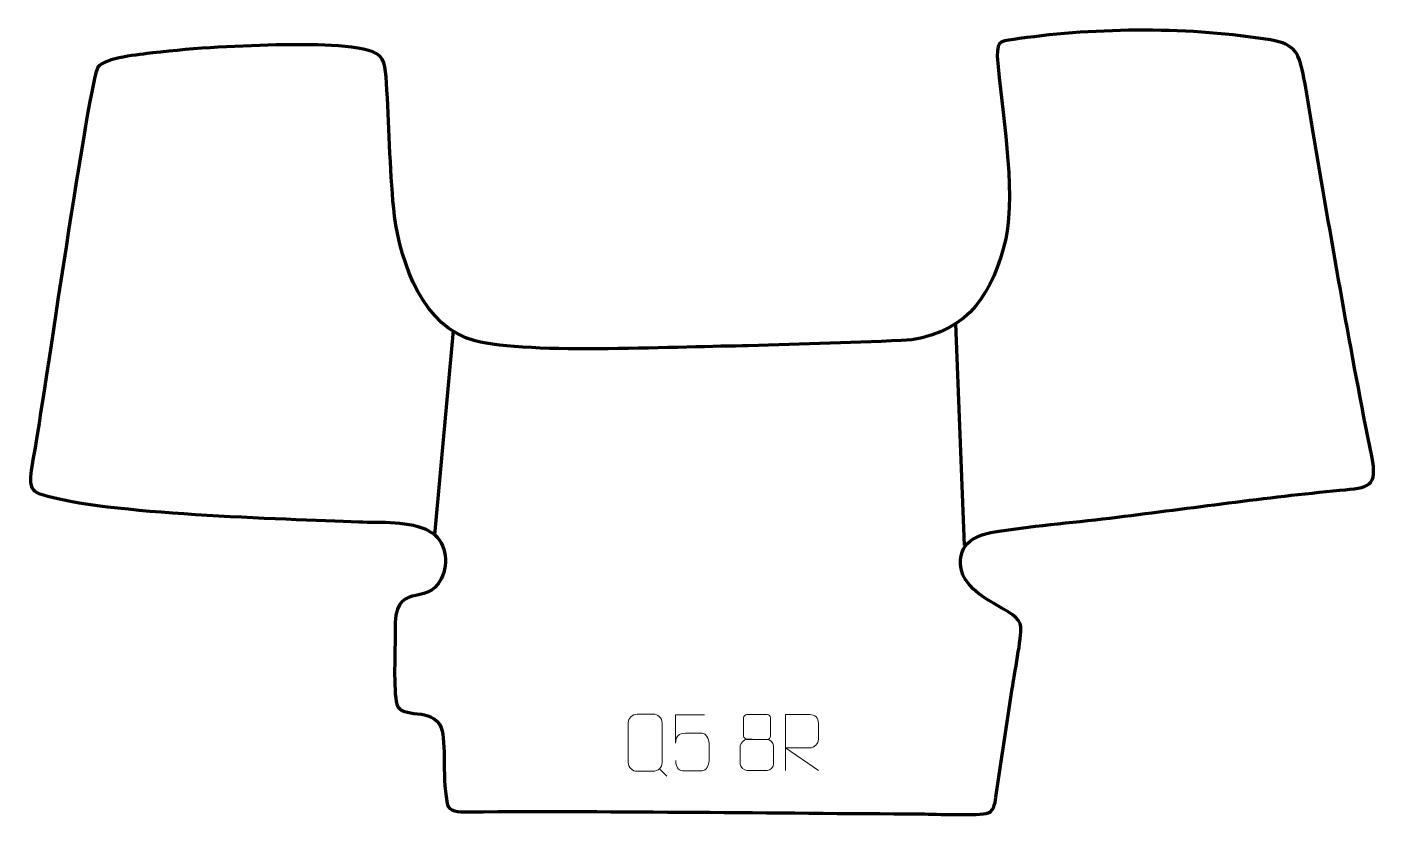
# Model space of a CAD drawing. Header units: millimetres. Extents: x -308 to 293, y -101 to 250.
import ezdxf

# ---------------------------------------------------------------- set-up
doc = ezdxf.new("R2010")
doc.units = ezdxf.units.MM
doc.header["$MEASUREMENT"] = 0
doc.layers.add('layer 2', color=7, linetype='Continuous')
doc.layers.add('layer 3', color=7, linetype='Continuous')

msp = doc.modelspace()

# ---------------------------------------------------------------- linework, layer by layer
at = {"layer": 'layer 2', "color": 142, "lineweight": 158}
for points in [[(-126.1327, 24.1747), (-126.1327, 24.1747), (-117.8933, 115.0768), (-117.8933, 115.0768)], [(105.4361, 118.1261), (105.4361, 118.1261), (109.2957, 19.6515), (109.2957, 19.6515)]]:
    msp.add_open_spline(points, degree=3, dxfattribs=at)
at = {"layer": 'layer 3', "color": 242, "lineweight": 158}
msp.add_open_spline([(13.2802, 108.289), (37.385, 109.1973), (61.9844, 109.628), (86.0068, 110.9524), (86.0068, 110.9524), (111.9929, 115.4958), (121.936, 131.7131), (127.8729, 155.9567), (127.8729, 155.9567), (132.3615, 178.7908), (125.8529, 213.1322), (124.0544, 237.104), (124.0544, 237.104), (123.7264, 244.7805), (126.5166, 243.8664), (133.892, 244.9583), (133.892, 244.9583), (168.2404, 249.9726), (211.0863, 250.1409), (245.4954, 244.3808), (245.4954, 244.3808), (256.8414, 242.4815), (258.2479, 238.4964), (260.4644, 227.3643), (260.4644, 227.3643), (262.279, 218.2511), (263.7161, 208.1472), (265.3074, 198.876), (265.3074, 198.876), (273.2314, 152.3726), (281.2588, 105.415), (290.5892, 59.1911), (290.5892, 59.1911), (293.3752, 45.3887), (289.4459, 45.3047), (276.4637, 44.073), (276.4637, 44.073), (243.552, 40.9507), (210.2684, 36.1644), (177.4099, 32.1094), (177.4099, 32.1094), (160.1071, 29.9912), (141.8275, 28.3998), (124.7268, 25.8906), (124.7268, 25.8906), (115.0268, 24.4673), (105.992, 20.9047), (107.9084, 9.1283), (107.9084, 9.1283), (111.3659, -5.5617), (134.1124, -8.5689), (134.5668, -16.6337), (134.5668, -16.6337), (134.8315, -21.3326), (131.6169, -38.2488), (130.7147, -44.1024), (130.7147, -44.1024), (128.284, -59.8966), (125.99, -75.679), (123.6029, -91.4649), (123.6029, -91.4649), (123.2188, -94.0047), (122.832, -98.5135), (120.0392, -99.485), (120.0392, -99.485), (116.1375, -100.8422), (96.205, -99.9752), (90.5882, -99.94), (90.5882, -99.94), (23.6012, -99.5209), (-43.7434, -98.5979), (-110.6901, -98.9555), (-110.6901, -98.9555), (-113.4125, -98.97), (-118.946, -99.3349), (-120.3207, -96.4057), (-120.3207, -96.4057), (-123.147, -85.9083), (-120.9204, -67.6508), (-123.2924, -61.6835), (-123.2924, -61.6835), (-127.1637, -51.9444), (-141.0312, -58.1466), (-143.036, -51.1214), (-143.036, -51.1214), (-144.724, -45.2061), (-143.6478, -26.5091), (-143.8392, -18.8155), (-143.8392, -18.8155), (-144.5212, 5.1468), (-129.7588, -8.6535), (-123.317, 4.6293), (-123.317, 4.6293), (-119.6975, 12.0928), (-121.0404, 21.6742), (-128.5892, 25.9275), (-128.5892, 25.9275), (-136.7967, 30.552), (-150.5857, 29.7392), (-159.9239, 29.9945), (-159.9239, 29.9945), (-194.3537, 31.5352), (-272.2077, 33.2303), (-301.1626, 42.2643), (-301.1626, 42.2643), (-307.5266, 44.2498), (-306.5463, 48.6769), (-304.3463, 60.6588), (-304.3463, 60.6588), (-300.5555, 81.3045), (-279.8106, 227.0958), (-275.9703, 232.2388), (-275.9703, 232.2388), (-272.764, 236.5327), (-257.2094, 237.9009), (-251.6873, 238.5816), (-251.6873, 238.5816), (-232.5113, 240.9451), (-212.4128, 241.8296), (-193.0659, 242.2241), (-193.0659, 242.2241), (-183.9331, 242.3352), (-159.7931, 242.6193), (-151.9912, 238.2667), (-151.9912, 238.2667), (-147.7585, 235.6091), (-147.9824, 230.6974), (-147.4527, 222.1072), (-147.4527, 222.1072), (-146.3655, 203.9186), (-146.0608, 183.8997), (-144.0795, 165.9979), (-144.0795, 165.9979), (-141.0265, 144.6546), (-131.4632, 116.6678), (-108.1557, 110.4729), (-108.1557, 110.4729), (-84.7654, 104.2559), (-14.4017, 108.2149), (13.2802, 108.289)], degree=3, knots=[0, 0, 0, 0, 0.02777778, 0.02777778, 0.02777778, 0.02777778, 0.05555556, 0.05555556, 0.05555556, 0.05555556, 0.08333333, 0.08333333, 0.08333333, 0.08333333, 0.11111111, 0.11111111, 0.11111111, 0.11111111, 0.13888889, 0.13888889, 0.13888889, 0.13888889, 0.16666667, 0.16666667, 0.16666667, 0.16666667, 0.19444444, 0.19444444, 0.19444444, 0.19444444, 0.22222222, 0.22222222, 0.22222222, 0.22222222, 0.25, 0.25, 0.25, 0.25, 0.27777778, 0.27777778, 0.27777778, 0.27777778, 0.30555556, 0.30555556, 0.30555556, 0.30555556, 0.33333333, 0.33333333, 0.33333333, 0.33333333, 0.36111111, 0.36111111, 0.36111111, 0.36111111, 0.38888889, 0.38888889, 0.38888889, 0.38888889, 0.41666667, 0.41666667, 0.41666667, 0.41666667, 0.44444444, 0.44444444, 0.44444444, 0.44444444, 0.47222222, 0.47222222, 0.47222222, 0.47222222, 0.5, 0.5, 0.5, 0.5, 0.52777778, 0.52777778, 0.52777778, 0.52777778, 0.55555556, 0.55555556, 0.55555556, 0.55555556, 0.58333333, 0.58333333, 0.58333333, 0.58333333, 0.61111111, 0.61111111, 0.61111111, 0.61111111, 0.63888889, 0.63888889, 0.63888889, 0.63888889, 0.66666667, 0.66666667, 0.66666667, 0.66666667, 0.69444444, 0.69444444, 0.69444444, 0.69444444, 0.72222222, 0.72222222, 0.72222222, 0.72222222, 0.75, 0.75, 0.75, 0.75, 0.77777778, 0.77777778, 0.77777778, 0.77777778, 0.80555556, 0.80555556, 0.80555556, 0.80555556, 0.83333333, 0.83333333, 0.83333333, 0.83333333, 0.86111111, 0.86111111, 0.86111111, 0.86111111, 0.88888889, 0.88888889, 0.88888889, 0.88888889, 0.91666667, 0.91666667, 0.91666667, 0.91666667, 0.94444444, 0.94444444, 0.94444444, 0.94444444, 1, 1, 1, 1], dxfattribs=at)
at = {"layer": 'layer 3', "color": 250, "lineweight": 9}
for points, knots in [([(-36.1391, -55.5604), (-33.7713, -55.5604), (-31.4033, -55.5604), (-29.0353, -55.5604), (-29.0353, -55.5604), (-27.0535, -55.5242), (-25.0262, -57.0427), (-24.9991, -59.5243), (-24.9991, -59.5243), (-24.9994, -65.3749), (-24.9994, -71.2258), (-24.9991, -77.0772), (-24.9991, -77.0772), (-25.1413, -79.4425), (-26.8488, -80.9488), (-29.0353, -80.9598), (-29.0353, -80.9598), (-31.4093, -80.9593), (-33.7831, -80.9593), (-36.1566, -80.9598), (-36.1566, -80.9598), (-38.1165, -81.067), (-40.1243, -79.1485), (-40.1128, -77.0948), (-40.1128, -77.0948), (-40.1125, -71.2208), (-40.1125, -65.347), (-40.1128, -59.4736), (-40.1128, -59.4736), (-40.1085, -57.297), (-38.3303, -55.5467), (-36.1391, -55.5604)], [0, 0, 0, 0, 0.11111111, 0.11111111, 0.11111111, 0.11111111, 0.22222222, 0.22222222, 0.22222222, 0.22222222, 0.33333333, 0.33333333, 0.33333333, 0.33333333, 0.44444444, 0.44444444, 0.44444444, 0.44444444, 0.55555556, 0.55555556, 0.55555556, 0.55555556, 0.66666667, 0.66666667, 0.66666667, 0.66666667, 0.77777778, 0.77777778, 0.77777778, 0.77777778, 1, 1, 1, 1]), ([(-6.2014, -55.8057), (-6.2014, -55.8057), (-19.0531, -55.8057), (-19.0531, -55.8057), (-19.0531, -55.8057), (-19.0528, -60.0363), (-19.0528, -64.2672), (-19.0531, -68.4984), (-19.0531, -68.4984), (-19.0534, -65.1883), (-17.4224, -64.1165), (-14.6104, -64.056), (-14.6104, -64.056), (-12.1708, -64.0557), (-9.7313, -64.0557), (-7.2921, -64.056), (-7.2921, -64.056), (-5.6423, -64.0492), (-4.1674, -66.4297), (-4.1389, -68.4984), (-4.1389, -68.4984), (-4.1392, -71.0857), (-4.1392, -73.6733), (-4.1389, -76.261), (-4.1389, -76.261), (-4.0927, -78.2204), (-5.5921, -80.6567), (-7.218, -80.7152), (-7.218, -80.7152), (-9.1745, -80.7149), (-14.0695, -80.7149), (-16.0265, -80.7152), (-16.0265, -80.7152), (-17.872, -80.724), (-18.9791, -78.7592), (-18.9999, -76.2081)], [0, 0, 0, 0, 0.1, 0.1, 0.1, 0.1, 0.2, 0.2, 0.2, 0.2, 0.3, 0.3, 0.3, 0.3, 0.4, 0.4, 0.4, 0.4, 0.5, 0.5, 0.5, 0.5, 0.6, 0.6, 0.6, 0.6, 0.7, 0.7, 0.7, 0.7, 0.8, 0.8, 0.8, 0.8, 1, 1, 1, 1]), ([(11.2075, -57.1791), (11.2075, -59.3921), (11.2075, -63.0744), (11.2075, -65.2877), (11.2075, -65.2877), (11.2225, -65.7951), (12.0299, -66.7265), (12.73, -66.7253), (12.73, -66.7253), (15.6999, -66.7251), (18.6701, -66.81), (21.6405, -66.8103), (21.6405, -66.8103), (22.4376, -66.8061), (23.1583, -66.0158), (23.1557, -65.2951), (23.1557, -65.2951), (23.1554, -63.0791), (23.1554, -59.3944), (23.1557, -57.1791), (23.1557, -57.1791), (23.1372, -56.4683), (22.5258, -55.7079), (21.6919, -55.7153), (21.6919, -55.7153), (18.6748, -55.7156), (15.6579, -55.7156), (12.6413, -55.7153), (12.6413, -55.7153), (12.0149, -55.7077), (11.1908, -56.4187), (11.2075, -57.1791)], [0, 0, 0, 0, 0.11111111, 0.11111111, 0.11111111, 0.11111111, 0.22222222, 0.22222222, 0.22222222, 0.22222222, 0.33333333, 0.33333333, 0.33333333, 0.33333333, 0.44444444, 0.44444444, 0.44444444, 0.44444444, 0.55555556, 0.55555556, 0.55555556, 0.55555556, 0.66666667, 0.66666667, 0.66666667, 0.66666667, 0.77777778, 0.77777778, 0.77777778, 0.77777778, 1, 1, 1, 1]), ([(29.8289, -80.6667), (29.8289, -80.6667), (29.8289, -55.7132), (29.8289, -55.7132), (29.8289, -55.7132), (33.4237, -55.7132), (37.0192, -55.7132), (40.6144, -55.7132), (40.6144, -55.7132), (42.9397, -55.7509), (44.497, -57.2409), (44.4929, -59.6073), (44.4929, -59.6073), (44.4925, -61.6428), (44.4925, -64.7022), (44.4929, -66.7382), (44.4929, -66.7382), (44.4864, -68.6137), (42.6741, -70.5555), (40.6646, -70.5746), (40.6646, -70.5746), (40.6646, -70.5746), (29.8289, -70.5746), (29.8289, -70.5746), (29.8289, -70.5746), (29.8289, -70.5746), (44.4836, -80.6667), (44.4836, -80.6667)], [0, 0, 0, 0, 0.125, 0.125, 0.125, 0.125, 0.25, 0.25, 0.25, 0.25, 0.375, 0.375, 0.375, 0.375, 0.5, 0.5, 0.5, 0.5, 0.625, 0.625, 0.625, 0.625, 0.75, 0.75, 0.75, 0.75, 1, 1, 1, 1]), ([(9.7487, -69.6973), (9.7487, -72.8681), (9.7487, -74.5702), (9.7487, -77.7416), (9.7487, -77.7416), (9.7402, -78.9635), (11.4381, -80.6562), (12.6907, -80.6647), (12.6907, -80.6647), (15.6738, -80.6644), (18.6571, -80.6644), (21.6405, -80.6647), (21.6405, -80.6647), (22.9638, -80.653), (24.5842, -79.0314), (24.5731, -77.7322), (24.5731, -77.7322), (24.5728, -74.564), (24.5728, -72.8652), (24.5731, -69.6973), (24.5731, -69.6973), (24.5034, -68.3169), (22.9256, -66.7383), (21.6202, -66.7444), (21.6202, -66.7444), (18.6436, -66.7447), (15.667, -66.7447), (12.6907, -66.7444), (12.6907, -66.7444), (11.6112, -66.738), (9.7649, -68.3169), (9.7487, -69.6973)], [0, 0, 0, 0, 0.11111111, 0.11111111, 0.11111111, 0.11111111, 0.22222222, 0.22222222, 0.22222222, 0.22222222, 0.33333333, 0.33333333, 0.33333333, 0.33333333, 0.44444444, 0.44444444, 0.44444444, 0.44444444, 0.55555556, 0.55555556, 0.55555556, 0.55555556, 0.66666667, 0.66666667, 0.66666667, 0.66666667, 0.77777778, 0.77777778, 0.77777778, 0.77777778, 1, 1, 1, 1])]:
    msp.add_open_spline(points, degree=3, knots=knots, dxfattribs=at)
msp.add_open_spline([(-26.209, -79.8618), (-26.209, -79.8618), (-22.9988, -83.0687), (-22.9988, -83.0687)], degree=3, dxfattribs=at)

doc.saveas('drawing.dxf')
